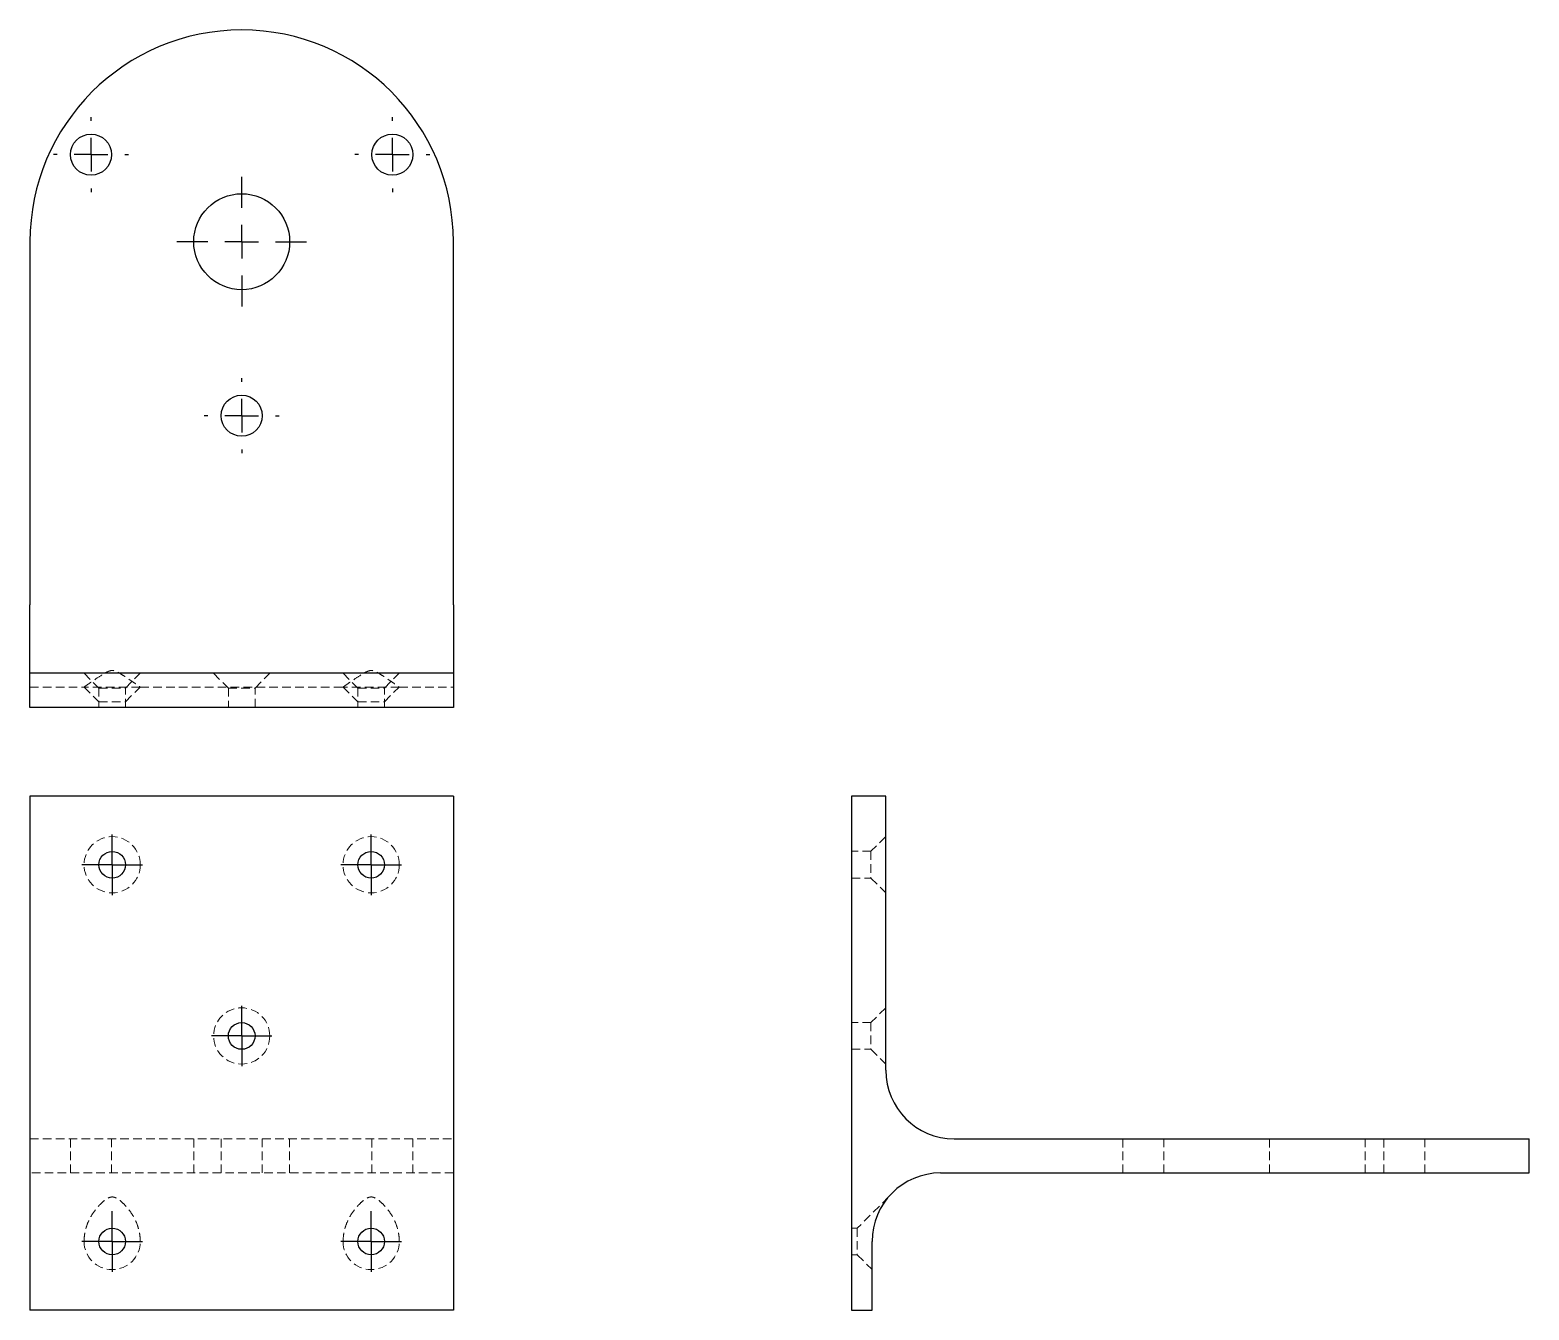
# Model space of a CAD drawing. Header units: millimetres. Extents: x 52 to 273, y 19 to 208.
import ezdxf

# ---------------------------------------------------------------- set-up
doc = ezdxf.new("R2010")
doc.units = ezdxf.units.MM
doc.linetypes.add('HIDDEN', pattern=[1.905, 1.27, -0.635])
doc.layers.add('10', color=7, linetype='Continuous')

# ---------------------------------------------------------------- blocks, each defined once
blk = doc.blocks.new('SW_CENTERMARKSYMBOL_0')
at = {"layer": '10', "color": 0}
for p, q in [((0, 2.5), (0, 4.47)), ((0, 0), (0, 2.5)), ((-2.5, 0), (-4.47, 0)), ((0, 0), (-2.5, 0)), ((0, 0), (0, -2.5)), ((0, 0), (2.5, 0)), ((2.5, 0), (4.47, 0)), ((0, -2.5), (0, -4.47))]:
    blk.add_line(p, q, dxfattribs=at)
blk = doc.blocks.new('SW_CENTERMARKSYMBOL_1')
at = {"layer": '10', "color": 0}
for p, q in [((0, 2.5), (0, 4.47)), ((0, 0), (0, 2.5)), ((-2.5, 0), (-4.47, 0)), ((0, 0), (-2.5, 0)), ((0, 0), (0, -2.5)), ((0, 0), (2.5, 0)), ((2.5, 0), (4.47, 0)), ((0, -2.5), (0, -4.47))]:
    blk.add_line(p, q, dxfattribs=at)
blk = doc.blocks.new('SW_CENTERMARKSYMBOL_2')
at = {"layer": '10', "color": 0}
for p, q in [((0, 2.5), (0, 4.47)), ((0, 0), (0, 2.5)), ((-2.5, 0), (-4.47, 0)), ((0, 0), (-2.5, 0)), ((0, 0), (0, -2.5)), ((0, 0), (2.5, 0)), ((2.5, 0), (4.47, 0)), ((0, -2.5), (0, -4.47))]:
    blk.add_line(p, q, dxfattribs=at)
blk = doc.blocks.new('SW_CENTERMARKSYMBOL_3')
at = {"layer": '10', "color": 0}
for p, q in [((0, 2.5), (0, 4.47)), ((0, 0), (0, 2.5)), ((-2.5, 0), (-4.47, 0)), ((0, 0), (-2.5, 0)), ((0, 0), (0, -2.5)), ((0, 0), (2.5, 0)), ((2.5, 0), (4.47, 0)), ((0, -2.5), (0, -4.47))]:
    blk.add_line(p, q, dxfattribs=at)
blk = doc.blocks.new('SW_CENTERMARKSYMBOL_4')
at = {"layer": '10', "color": 0}
for p, q in [((0, 2.5), (0, 4.47)), ((0, 0), (0, 2.5)), ((-2.5, 0), (-4.47, 0)), ((0, 0), (-2.5, 0)), ((0, 0), (0, -2.5)), ((0, 0), (2.5, 0)), ((2.5, 0), (4.47, 0)), ((0, -2.5), (0, -4.47))]:
    blk.add_line(p, q, dxfattribs=at)
blk = doc.blocks.new('SW_CENTERMARKSYMBOL_5')
at = {"layer": '10', "color": 0}
for p, q in [((0, 5), (0, 9.58)), ((0, 0), (0, 2.5)), ((-5, 0), (-9.58, 0)), ((0, 0), (-2.5, 0)), ((0, 0), (0, -2.5)), ((0, 0), (2.5, 0)), ((5, 0), (9.58, 0)), ((0, -5), (0, -9.58))]:
    blk.add_line(p, q, dxfattribs=at)
blk = doc.blocks.new('SW_CENTERMARKSYMBOL_6')
at = {"layer": '10', "color": 0}
for p, q in [((0, 5), (0, 5.53)), ((0, 0), (0, 2.5)), ((-5, 0), (-5.53, 0)), ((0, 0), (-2.5, 0)), ((0, 0), (0, -2.5)), ((0, 0), (2.5, 0)), ((5, 0), (5.53, 0)), ((0, -5), (0, -5.53))]:
    blk.add_line(p, q, dxfattribs=at)
blk = doc.blocks.new('SW_CENTERMARKSYMBOL_7')
at = {"layer": '10', "color": 0}
for p, q in [((0, 5), (0, 5.53)), ((0, 0), (0, 2.5)), ((-5, 0), (-5.53, 0)), ((0, 0), (-2.5, 0)), ((0, 0), (0, -2.5)), ((0, 0), (2.5, 0)), ((5, 0), (5.53, 0)), ((0, -5), (0, -5.53))]:
    blk.add_line(p, q, dxfattribs=at)
blk = doc.blocks.new('SW_CENTERMARKSYMBOL_8')
at = {"layer": '10', "color": 0}
for p, q in [((0, 5), (0, 5.53)), ((0, 0), (0, 2.5)), ((-5, 0), (-5.53, 0)), ((0, 0), (-2.5, 0)), ((0, 0), (0, -2.5)), ((0, 0), (2.5, 0)), ((5, 0), (5.53, 0)), ((0, -5), (0, -5.53))]:
    blk.add_line(p, q, dxfattribs=at)

msp = doc.modelspace()

# ---------------------------------------------------------------- linework, layer by layer
at = {"color": 7, "linetype": 'Continuous', "lineweight": 25}
for p, q in [((51.75, 176.75), (51.75, 123.17)), ((114.25, 123.17), (114.25, 176.75)), ((51.75, 113.06), (51.75, 123.17)), ((114.25, 123.17), (114.25, 113.06)), ((114.25, 113.06), (51.75, 113.06)), ((51.75, 108), (51.75, 113.06)), ((114.25, 113.06), (114.25, 108)), ((114.25, 108), (51.75, 108)), ((114.25, 94.92), (51.75, 94.92)), ((51.75, 94.92), (51.75, 19.08)), ((114.25, 94.92), (114.25, 19.08)), ((178.06, 94.92), (173, 94.92)), ((173, 94.92), (173, 19.08)), ((178.06, 54.47), (178.06, 94.92)), ((188.17, 44.36), (241.75, 44.36)), ((241.75, 44.36), (273, 44.36)), ((273, 39.31), (273, 44.36)), ((186.14, 39.31), (241.75, 39.31)), ((241.75, 39.31), (273, 39.31)), ((176.03, 19.08), (176.03, 29.2)), ((114.25, 19.08), (51.75, 19.08)), ((173, 19.08), (176.03, 19.08))]:
    msp.add_line(p, q, dxfattribs=at)
at = {"color": 7, "linetype": 'HIDDEN', "lineweight": 18}
for p, q in [((59.74, 113.06), (61.92, 110.88)), ((65.86, 110.88), (68.03, 113.06)), ((78.85, 113.06), (81.03, 110.88)), ((84.97, 110.88), (87.15, 113.06)), ((97.97, 113.06), (100.14, 110.88)), ((104.08, 110.88), (106.26, 113.06)), ((51.75, 111.03), (59.74, 111.03)), ((68.03, 111.03), (59.74, 111.03)), ((59.74, 111.03), (61.92, 108.86)), ((61.92, 110.88), (65.86, 110.88)), ((61.92, 110.88), (61.92, 108)), ((65.86, 108.86), (68.03, 111.03)), ((65.86, 108), (65.86, 110.88)), ((68.03, 111.03), (97.97, 111.03)), ((81.03, 110.88), (84.97, 110.88)), ((81.03, 110.88), (81.03, 108)), ((84.97, 108), (84.97, 110.88)), ((106.26, 111.03), (97.97, 111.03)), ((97.97, 111.03), (100.14, 108.86)), ((100.14, 110.88), (104.08, 110.88)), ((100.14, 110.88), (100.14, 108)), ((104.08, 108.86), (106.26, 111.03)), ((104.08, 108), (104.08, 110.88)), ((106.26, 111.03), (114.25, 111.03)), ((61.92, 108.86), (65.86, 108.86)), ((100.14, 108.86), (104.08, 108.86)), ((178.06, 88.95), (175.88, 86.78)), ((175.88, 86.78), (173, 86.78)), ((175.88, 86.78), (175.88, 82.83)), ((173, 82.83), (175.88, 82.83)), ((175.88, 82.83), (178.06, 80.66)), ((178.06, 63.67), (175.88, 61.5)), ((175.88, 61.5), (173, 61.5)), ((175.88, 61.5), (175.88, 57.56)), ((173, 57.56), (175.88, 57.56)), ((175.88, 57.56), (178.06, 55.38)), ((51.75, 44.36), (114.25, 44.36)), ((57.72, 44.36), (57.72, 39.31)), ((63.79, 39.31), (63.79, 44.36)), ((75.92, 44.36), (75.92, 39.31)), ((79.97, 44.36), (79.97, 39.31)), ((86.03, 39.31), (86.03, 44.36)), ((90.08, 39.31), (90.08, 44.36)), ((102.21, 44.36), (102.21, 39.31)), ((108.28, 39.31), (108.28, 44.36)), ((213.04, 44.36), (213.04, 39.31)), ((219.1, 39.31), (219.1, 44.36)), ((234.68, 44.36), (234.68, 39.31)), ((248.83, 39.31), (248.83, 44.36)), ((251.56, 44.36), (251.56, 39.31)), ((257.63, 39.31), (257.63, 44.36)), ((114.25, 39.31), (51.75, 39.31)), ((178.46, 35.77), (173.86, 31.17)), ((173.86, 31.17), (173, 31.17)), ((173.86, 31.17), (173.86, 27.22)), ((173, 27.22), (173.86, 27.22)), ((173.86, 27.22), (176.03, 25.05))]:
    msp.add_line(p, q, dxfattribs=at)
at = {"color": 7, "linetype": 'Continuous', "lineweight": 25}
for centre, radius in [((60.76, 189.6), 3.03), ((105.24, 189.6), 3.03), ((83, 176.75), 7.08), ((83, 151.07), 3.03), ((63.89, 84.8), 1.97), ((102.11, 84.8), 1.97), ((83, 59.53), 1.97), ((63.89, 29.2), 1.97), ((102.11, 29.2), 1.97)]:
    msp.add_circle(centre, radius, dxfattribs=at)
at = {"color": 7, "linetype": 'HIDDEN', "lineweight": 18}
for centre in [(63.89, 84.8), (102.11, 84.8), (83, 59.53)]:
    msp.add_circle(centre, 4.15, dxfattribs=at)
at = {"color": 7, "linetype": 'Continuous', "lineweight": 25}
for centre, radius, start, end in [((83, 176.75), 31.25, 0, 180), ((188.17, 54.47), 10.11, 180, 270), ((186.14, 29.2), 10.11, 90, 180)]:
    msp.add_arc(centre, radius, start, end, dxfattribs=at)
at = {"color": 7, "linetype": 'HIDDEN', "lineweight": 18}
for centre in [(63.89, 29.2), (102.11, 29.2)]:
    msp.add_arc(centre, 4.15, 180, 0, dxfattribs=at)
for points in [[(59.74, 111.03), (59.74, 111.03), (59.77, 111.05), (59.88, 111.13), (59.96, 111.19), (60.17, 111.33), (60.3, 111.42), (60.6, 111.63), (60.77, 111.74), (61.31, 112.12), (61.73, 112.4), (62.44, 112.85), (62.69, 113.01), (63.1, 113.23), (63.24, 113.31), (63.47, 113.39), (63.56, 113.42), (63.73, 113.46), (63.82, 113.47), (64, 113.46), (64.09, 113.45), (64.26, 113.41), (64.34, 113.38), (64.58, 113.29), (64.72, 113.21), (65.12, 112.99), (65.36, 112.84), (66.07, 112.39), (66.48, 112.1), (67.02, 111.73), (67.19, 111.62), (67.48, 111.42), (67.6, 111.33), (67.81, 111.19), (67.89, 111.13), (68, 111.05), (68.03, 111.03), (68.03, 111.03)], [(97.97, 111.03), (97.97, 111.03), (98, 111.05), (98.11, 111.13), (98.19, 111.19), (98.4, 111.33), (98.53, 111.42), (98.82, 111.63), (98.99, 111.74), (99.54, 112.12), (99.96, 112.4), (100.66, 112.85), (100.91, 113.01), (101.32, 113.23), (101.47, 113.31), (101.7, 113.39), (101.78, 113.42), (101.96, 113.46), (102.05, 113.47), (102.23, 113.46), (102.32, 113.45), (102.49, 113.41), (102.57, 113.38), (102.8, 113.29), (102.94, 113.21), (103.34, 112.99), (103.59, 112.84), (104.29, 112.39), (104.71, 112.1), (105.25, 111.73), (105.41, 111.62), (105.7, 111.42), (105.83, 111.33), (106.04, 111.19), (106.12, 111.13), (106.23, 111.05), (106.26, 111.03), (106.26, 111.03)], [(59.74, 29.2), (59.74, 29.56), (59.77, 29.92), (59.88, 30.63), (59.96, 30.98), (60.17, 31.66), (60.3, 31.99), (60.6, 32.62), (60.77, 32.93), (61.31, 33.79), (61.73, 34.3), (62.44, 34.99), (62.69, 35.21), (63.1, 35.49), (63.24, 35.58), (63.47, 35.69), (63.56, 35.72), (63.73, 35.76), (63.82, 35.77), (64, 35.77), (64.09, 35.75), (64.26, 35.7), (64.34, 35.67), (64.58, 35.56), (64.72, 35.47), (65.12, 35.18), (65.36, 34.97), (66.07, 34.28), (66.48, 33.76), (67.02, 32.9), (67.19, 32.6), (67.48, 31.98), (67.6, 31.65), (67.81, 30.98), (67.89, 30.63), (68, 29.92), (68.03, 29.56), (68.03, 29.2)], [(97.97, 29.2), (97.97, 29.56), (98, 29.92), (98.11, 30.63), (98.19, 30.98), (98.4, 31.66), (98.53, 31.99), (98.82, 32.62), (98.99, 32.93), (99.54, 33.79), (99.96, 34.3), (100.66, 34.99), (100.91, 35.21), (101.32, 35.49), (101.47, 35.58), (101.7, 35.69), (101.78, 35.72), (101.96, 35.76), (102.05, 35.77), (102.23, 35.77), (102.32, 35.75), (102.49, 35.7), (102.57, 35.67), (102.8, 35.56), (102.94, 35.47), (103.34, 35.18), (103.59, 34.97), (104.29, 34.28), (104.71, 33.76), (105.25, 32.9), (105.41, 32.6), (105.7, 31.98), (105.83, 31.65), (106.04, 30.98), (106.12, 30.63), (106.23, 29.92), (106.26, 29.56), (106.26, 29.2)]]:
    msp.add_open_spline(points, degree=3, knots=[0, 0, 0, 0, 0.0625, 0.0625, 0.125, 0.125, 0.1875, 0.1875, 0.25, 0.25, 0.375, 0.375, 0.4375, 0.4375, 0.46875, 0.46875, 0.484375, 0.484375, 0.5, 0.5, 0.515625, 0.515625, 0.53125, 0.53125, 0.5625, 0.5625, 0.625, 0.625, 0.75, 0.75, 0.8125, 0.8125, 0.875, 0.875, 0.9375, 0.9375, 1, 1, 1, 1], dxfattribs=at)

# ---------------------------------------------------------------- block references
at = {"layer": '10'}
for name, p in [('SW_CENTERMARKSYMBOL_6', (60.76, 189.6)), ('SW_CENTERMARKSYMBOL_7', (105.24, 189.6)), ('SW_CENTERMARKSYMBOL_5', (83, 176.75)), ('SW_CENTERMARKSYMBOL_8', (83, 151.07)), ('SW_CENTERMARKSYMBOL_0', (63.89, 84.8)), ('SW_CENTERMARKSYMBOL_1', (102.11, 84.8)), ('SW_CENTERMARKSYMBOL_2', (83, 59.53)), ('SW_CENTERMARKSYMBOL_3', (63.89, 29.2)), ('SW_CENTERMARKSYMBOL_4', (102.11, 29.2))]:
    msp.add_blockref(name, p, dxfattribs=at)

doc.saveas('drawing.dxf')
